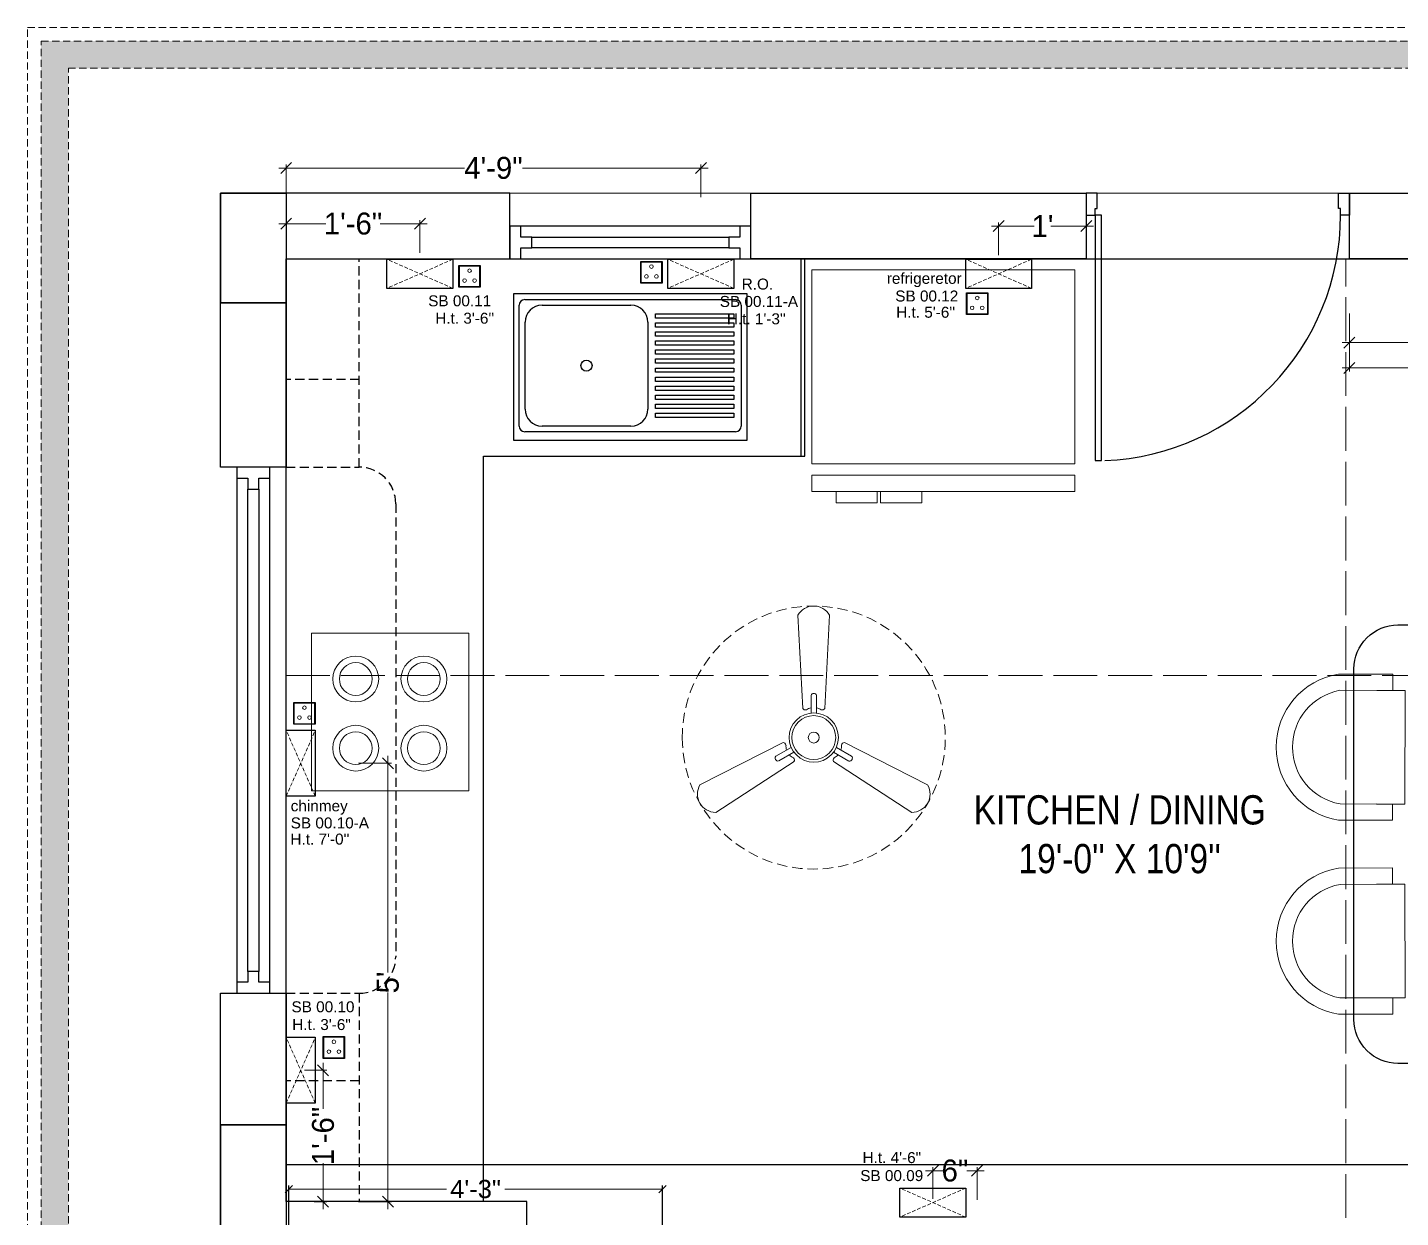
# Model space of a CAD drawing. Header units: millimetres. Extents: x 35877 to 3066687, y -650199 to -40525.
# Drawn here: x 149413.1 to 149601, y -180392.3 to -180229.5 of the extents above; entities that cross this region are included whole.
import ezdxf

# ---------------------------------------------------------------- set-up
doc = ezdxf.new("R2010")
doc.units = ezdxf.units.MM
doc.header["$MEASUREMENT"] = 0
doc.header["$PDMODE"] = 35
for name, pattern in [('ACAD_ISO02W100', [15, 12, -3]), ('DASHED', [0.75, 0.5, -0.25]), ('DASHED2', [0.375, 0.25, -0.125]), ('DASHEDX2', [1.5, 1, -0.5]), ('HIDDEN', [0.375, 0.25, -0.125])]:
    doc.linetypes.add(name, pattern=pattern)
doc.layers.get('Defpoints').update_dxf_attribs({"color": 220})
for name, color, linetype in [('AR DOOR', 40, 'Continuous'), ('AR ELE-5', 134, 'Continuous'), ('str coll', 6, 'Continuous')]:
    doc.layers.add(name, color=color, linetype=linetype)
for name, color, linetype, lineweight in [('CENTERLINE ( COLUMN ) ~ DIM', 7, 'Continuous', 9), ('COLUMN', 1, 'Continuous', 30), ('dim05', 1, 'Continuous', 13), ('Dimension', 10, 'DASHEDX2', 20), ('el', 7, 'Continuous', 20), ('ELEC-wires', 1, 'DASHED2', 13), ('Electrical', 84, 'Continuous', 30), ('FIRST FLOOR ( TEXT )', 7, 'Continuous', 9), ('FURNITURE', 32, 'Continuous', 9), ('furniture dimensions', 1, 'DASHED', 0), ('FURNITURE-1', 252, 'Continuous', 13), ('GROUND FLOOR', 7, 'Continuous', 9), ('GROUND FLOOR  ( PLINE )', 251, 'Continuous', 30), ('hatch-rcc', 251, 'Continuous', 9), ('Labelling', 1, 'Continuous', 25), ('wall', 7, 'Continuous', 30), ('XX~SLAB ( BEAM )~ ( DIM )', 7, 'Continuous', 9)]:
    doc.layers.add(name, color=color, linetype=linetype, lineweight=lineweight)
doc.layers.add('XX~SLAB ( PLINE )', color=251, linetype='Continuous', plot=False)
doc.styles.add('Arial', font='arial.ttf')
doc.styles.add('century g', font='GOTHIC.TTF')
doc.styles.add('KATHA', font='swissc.ttf')
doc.styles.get("Standard").update_dxf_attribs({"font": 'arial.ttf', "height": 6})
doc.dimstyles.new('Archana', dxfattribs={"dimtxt": 2, "dimasz": 0.75, "dimexe": 0.5, "dimexo": 0.5, "dimgap": 0, "dimtad": 0, "dimzin": 0, "dimdsep": 46, "dimlunit": 4, "dimtxsty": 'century g', "dimblk": 'OBLIQUE', "dimcen": 0, "dimdle": 1, "dimclrd": 256, "dimclre": 256, "dimclrt": 256, "dimadec": 0, "dimazin": 0, "dimtfac": 1, "dimtofl": 0, "dimtmove": 1, "dimatfit": 3, "dimfxl": 1, "dimfxlon": 1, "dimtolj": 1, "dimtzin": 0, "dimlwd": -1, "dimlwe": -1, "dimarcsym": 0})
doc.dimstyles.new('ISO-25', dxfattribs={"dimtxt": 2.5, "dimasz": 1, "dimexe": 0.5, "dimexo": 1, "dimtad": 0, "dimdec": 1, "dimlunit": 4, "dimtxsty": 'Standard', "dimblk": 'OBLIQUE', "dimcen": 2.5, "dimclrd": 1, "dimclre": 1, "dimclrt": 5, "dimadec": 0, "dimazin": 0, "dimtfac": 1, "dimtdec": 1, "dimtmove": 0, "dimatfit": 3, "dimfxl": 1, "dimlwd": -1, "dimarcsym": 0})

# ---------------------------------------------------------------- blocks, each defined once
blk = doc.blocks.new('*U116')
for points in [[(-40, 0), (0, 0), (0, 30), (10, 30), (10, 100), (-40, 100)], [(1160, 0), (1120, 0), (1120, 30), (1110, 30), (1110, 100), (1160, 100)], [(0, 0), (0, -1120), (30, -1120), (30, 0)]]:
    blk.add_lwpolyline(points, close=True)
at = {"layer": 'AR ELE-5', "linetype": 'ByBlock', "ltscale": 15}
blk.add_arc((-1.6, 0.7), 1121.6, 272.37301, 359.96526, dxfattribs=at)
blk = doc.blocks.new('sf sfs')
at = {"layer": 'FURNITURE', "color": 9, "true_color": 0xc7c8ca, "transparency": 33554687}
blk.add_line((3348685.97, -514612.12), (3348664.42, -514612.12), dxfattribs=at)
blk.add_lwpolyline([(3348664.42, -514612.12), (3348664.42, -514590.57), (3348685.97, -514590.57), (3348685.97, -514612.12)], dxfattribs=at)
for centre, radius in [((3348670.49, -514596.83), 3.14), ((3348679.82, -514596.83), 3.14), ((3348670.49, -514596.83), 2.24), ((3348679.82, -514596.83), 2.24), ((3348670.49, -514606.3), 3.14), ((3348679.82, -514606.3), 3.14), ((3348670.49, -514606.3), 2.24), ((3348679.82, -514606.3), 2.24)]:
    blk.add_circle(centre, radius, dxfattribs=at)
blk = doc.blocks.new('SED S')
at = {"layer": 'FURNITURE', "color": 9, "true_color": 0xc7c8ca, "transparency": 33554687, "elevation": -0.07, "flags": 128}
for points in [[(3340639.61, -514630.85), (3340639.61, -514629.27), (3340645.24, -514629.27), (3340645.24, -514630.85)], [(3340645.71, -514630.85), (3340645.71, -514629.27), (3340651.34, -514629.27), (3340651.34, -514630.85)]]:
    blk.add_lwpolyline(points, dxfattribs=at)
at = {"layer": 'FURNITURE', "color": 9, "true_color": 0xc7c8ca, "transparency": 33554687, "elevation": -0.07}
for points in [[(3340618.66, -514630.85), (3340618.66, -514633.06), (3340654.66, -514633.06), (3340654.66, -514630.85)], [(3340618.66, -514634.61), (3340618.66, -514661.17), (3340654.66, -514661.17), (3340654.66, -514634.61)]]:
    blk.add_lwpolyline(points, close=True, dxfattribs=at)
blk = doc.blocks.new('SD DSD')
at = {"layer": 'FURNITURE', "color": 9, "true_color": 0xc7c8ca, "transparency": 33554687}
for p, q in [((3348486.7, -514623.32), (3348486.68, -514619.42)), ((3348502.23, -514619.34), (3348502.25, -514623.25)), ((3348486.7, -514623.32), (3348502.25, -514623.25)), ((3348483.69, -514625.26), (3348479.79, -514625.25)), ((3348483.69, -514625.26), (3348483.66, -514640.81)), ((3348505.76, -514625.26), (3348509.66, -514625.25)), ((3348505.76, -514625.26), (3348505.79, -514640.81)), ((3348479.75, -514640.8), (3348483.66, -514640.81)), ((3348509.7, -514640.8), (3348505.79, -514640.81)), ((3348479.75, -514651.77), (3348483.66, -514651.76)), ((3348483.69, -514667.31), (3348483.66, -514651.76)), ((3348505.76, -514667.31), (3348505.79, -514651.76)), ((3348509.7, -514651.77), (3348505.79, -514651.76)), ((3348483.69, -514667.31), (3348479.79, -514667.32)), ((3348505.76, -514667.31), (3348509.66, -514667.32)), ((3348486.7, -514669.25), (3348486.68, -514673.16)), ((3348486.7, -514669.25), (3348502.25, -514669.32)), ((3348502.23, -514673.23), (3348502.25, -514669.32))]:
    blk.add_line(p, q, dxfattribs=at)
at = {"layer": 'FURNITURE', "color": 9, "true_color": 0xc7c8ca, "transparency": 33554687, "flags": 128}
for points in [[(3348502.23, -514621.56), (3348504.46, -514621.55), (3348504.42, -514614.17, 0.853613), (3348484.42, -514614.22), (3348484.46, -514621.65), (3348486.68, -514621.64)], [(3348502.22, -514619.34), (3348502.23, -514621.56), (3348502.2, -514614.36, 0.835758), (3348486.65, -514614.39), (3348486.67, -514619.42), (3348486.68, -514621.64)], [(3348481.97, -514640.8), (3348481.97, -514643.02), (3348474.58, -514643.01, -0.853613), (3348474.58, -514623.01), (3348482.01, -514623.02), (3348482.01, -514625.25)], [(3348507.48, -514640.8), (3348507.48, -514643.02), (3348514.87, -514643.01, 0.853613), (3348514.87, -514623.01), (3348507.44, -514623.02), (3348507.44, -514625.25)], [(3348479.75, -514640.79), (3348481.97, -514640.8), (3348474.77, -514640.78, -0.835758), (3348474.76, -514625.23), (3348479.79, -514625.24), (3348482.01, -514625.25)], [(3348509.7, -514640.79), (3348507.48, -514640.8), (3348514.68, -514640.78, 0.835758), (3348514.69, -514625.23), (3348509.66, -514625.24), (3348507.44, -514625.25)], [(3348481.97, -514651.77), (3348481.97, -514649.55), (3348474.58, -514649.57, 0.853613), (3348474.58, -514669.57), (3348482.01, -514669.55), (3348482.01, -514667.32)], [(3348507.48, -514651.77), (3348507.48, -514649.55), (3348514.87, -514649.57, -0.853613), (3348514.87, -514669.57), (3348507.44, -514669.55), (3348507.44, -514667.32)], [(3348479.75, -514651.78), (3348481.97, -514651.77), (3348474.77, -514651.79, 0.835758), (3348474.76, -514667.34), (3348479.79, -514667.33), (3348482.01, -514667.33)], [(3348509.7, -514651.78), (3348507.48, -514651.77), (3348514.68, -514651.79, -0.835758), (3348514.69, -514667.34), (3348509.66, -514667.33), (3348507.44, -514667.33)], [(3348502.23, -514671.01), (3348504.46, -514671.02), (3348504.42, -514678.4, -0.853613), (3348484.42, -514678.36), (3348484.46, -514670.92), (3348486.68, -514670.93)], [(3348502.22, -514673.23), (3348502.23, -514671.01), (3348502.2, -514678.21, -0.835758), (3348486.65, -514678.18), (3348486.67, -514673.16), (3348486.68, -514670.93)]]:
    blk.add_lwpolyline(points, format="xyb", dxfattribs=at)
at = {"layer": 'FURNITURE', "color": 9, "lineweight": 30, "true_color": 0xc7c8ca, "transparency": 33554687}
blk.add_lwpolyline([(3348506.78, -514676.29), (3348482.68, -514676.29, -0.414214), (3348476.68, -514670.29), (3348476.68, -514622.29, -0.414214), (3348482.68, -514616.29), (3348506.78, -514616.29, -0.414214), (3348512.78, -514622.29), (3348512.78, -514670.29, -0.414214)], format="xyb", close=True, dxfattribs=at)
blk = doc.blocks.new('6616')
at = {"color": 242, "linetype": 'DASHED', "true_color": 0xcd2027}
for p, q in [((386784.79, -36915.77), (386775.78, -36911.78)), ((386784.79, -36911.78), (386775.78, -36915.77))]:
    blk.add_line(p, q, dxfattribs=at)
at = {"layer": 'ELEC-wires', "color": 5, "linetype": 'ByBlock', "lineweight": 30, "ltscale": 4}
blk.add_lwpolyline([(386775.78, -36911.78), (386784.79, -36911.78), (386784.79, -36915.77), (386775.78, -36915.77)], close=True, dxfattribs=at)
blk = doc.blocks.new('_Oblique')
at = {"layer": 'wall', "color": 0, "lineweight": -2}
blk.add_line((-0.5, -0.5), (0.5, 0.5), dxfattribs=at)
blk = doc.blocks.new('*D347')
at = {"layer": 'Defpoints', "color": 0, "linetype": 'Continuous', "lineweight": 0, "transparency": 16777216}
for p in [(149505.23, -180248.7), (149448.48, -180262.1), (149505.23, -180261.15)]:
    blk.add_point(p, dxfattribs=at)
at = {"layer": 'furniture dimensions', "color": 5, "linetype": 'Continuous', "transparency": 16777216}
for p, q in [((149447.48, -180248.7), (149472.89, -180248.7)), ((149506.23, -180248.7), (149480.82, -180248.7)), ((149505.23, -180252.7), (149505.23, -180248.2))]:
    blk.add_line(p, q, dxfattribs=at)
at = {"layer": 'furniture dimensions', "color": 5, "linetype": 'ByBlock', "transparency": 16777216}
blk.add_line((149448.48, -180252.7), (149448.48, -180248.2), dxfattribs=at)
at = {"layer": 'furniture dimensions', "color": 5, "linetype": 'Continuous', "transparency": 16777216, "xscale": 1.5, "yscale": 1.5, "zscale": 1.5, "rotation": 180}
blk.add_blockref('_Oblique', (149448.48, -180248.7), dxfattribs=at)
at = {"layer": 'furniture dimensions', "color": 5, "linetype": 'Continuous', "transparency": 16777216, "xscale": 1.5, "yscale": 1.5, "zscale": 1.5}
blk.add_blockref('_Oblique', (149505.23, -180248.7), dxfattribs=at)
at = {"layer": 'furniture dimensions', "linetype": 'Continuous', "lineweight": 0, "transparency": 16777216, "insert": (149476.85, -180248.7), "char_height": 3, "attachment_point": 5, "style": 'century g'}
blk.add_mtext('\\A1;4\'-9"', dxfattribs=at)
blk = doc.blocks.new('*D348')
at = {"layer": 'Defpoints', "color": 0, "linetype": 'Continuous', "lineweight": 0, "transparency": 16777216}
for p in [(149545.98, -180256.65), (149557.98, -180261.18), (149545.98, -180263.18)]:
    blk.add_point(p, dxfattribs=at)
at = {"layer": 'furniture dimensions', "color": 5, "linetype": 'Continuous', "transparency": 16777216}
for p, q in [((149544.98, -180256.65), (149550.83, -180256.65)), ((149545.98, -180260.65), (149545.98, -180256.15)), ((149558.98, -180256.65), (149553.12, -180256.65))]:
    blk.add_line(p, q, dxfattribs=at)
at = {"layer": 'furniture dimensions', "color": 5, "linetype": 'ByBlock', "transparency": 16777216}
blk.add_line((149557.98, -180260.65), (149557.98, -180256.15), dxfattribs=at)
at = {"layer": 'furniture dimensions', "color": 5, "linetype": 'Continuous', "transparency": 16777216, "xscale": 1.5, "yscale": 1.5, "zscale": 1.5, "rotation": 180}
blk.add_blockref('_Oblique', (149545.98, -180256.65), dxfattribs=at)
at = {"layer": 'furniture dimensions', "color": 5, "linetype": 'Continuous', "transparency": 16777216, "xscale": 1.5, "yscale": 1.5, "zscale": 1.5}
blk.add_blockref('_Oblique', (149557.98, -180256.65), dxfattribs=at)
at = {"layer": 'furniture dimensions', "linetype": 'Continuous', "lineweight": 0, "transparency": 16777216, "insert": (149551.98, -180256.65), "char_height": 3, "attachment_point": 5, "style": 'century g'}
blk.add_mtext("\\A1;1'", dxfattribs=at)
blk = doc.blocks.new('*D350')
at = {"layer": 'Defpoints', "color": 0, "linetype": 'Continuous', "lineweight": 0, "transparency": 16777216}
for p in [(149450.47, -180372.18), (149451.81, -180390.18), (149453.53, -180390.18)]:
    blk.add_point(p, dxfattribs=at)
at = {"layer": 'furniture dimensions', "color": 5, "linetype": 'Continuous', "transparency": 16777216}
for p, q in [((149453.53, -180371.18), (149453.53, -180377.46)), ((149453.53, -180391.18), (149453.53, -180384.91)), ((149452.31, -180390.18), (149454.03, -180390.18))]:
    blk.add_line(p, q, dxfattribs=at)
at = {"layer": 'furniture dimensions', "color": 5, "linetype": 'ByBlock', "transparency": 16777216}
blk.add_line((149450.97, -180372.18), (149454.03, -180372.18), dxfattribs=at)
at = {"layer": 'furniture dimensions', "color": 5, "linetype": 'Continuous', "transparency": 16777216, "xscale": 1.5, "yscale": 1.5, "zscale": 1.5}
for p, rotation in [((149453.53, -180372.18), 90), ((149453.53, -180390.18), 270)]:
    blk.add_blockref('_Oblique', p, dxfattribs=dict(at, rotation=rotation))
at = {"layer": 'furniture dimensions', "linetype": 'Continuous', "lineweight": 0, "transparency": 16777216, "insert": (149453.53, -180381.18), "char_height": 3, "attachment_point": 5, "rotation": 90, "style": 'century g'}
blk.add_mtext('\\A1;1\'-6"', dxfattribs=at)
blk = doc.blocks.new('*D351')
at = {"layer": 'Defpoints', "color": 0, "linetype": 'Continuous', "lineweight": 0, "transparency": 16777216}
for p in [(149450.47, -180330.16), (149452.81, -180390.18), (149462.4, -180390.18)]:
    blk.add_point(p, dxfattribs=at)
at = {"layer": 'furniture dimensions', "color": 5, "linetype": 'Continuous', "transparency": 16777216}
for p, q in [((149462.4, -180329.16), (149462.4, -180358.82)), ((149462.4, -180391.18), (149462.4, -180361.53)), ((149458.4, -180390.18), (149462.9, -180390.18))]:
    blk.add_line(p, q, dxfattribs=at)
at = {"layer": 'furniture dimensions', "color": 5, "linetype": 'ByBlock', "transparency": 16777216}
blk.add_line((149458.4, -180330.16), (149462.9, -180330.16), dxfattribs=at)
at = {"layer": 'furniture dimensions', "color": 5, "linetype": 'Continuous', "transparency": 16777216, "xscale": 1.5, "yscale": 1.5, "zscale": 1.5}
for p, rotation in [((149462.4, -180330.16), 90), ((149462.4, -180390.18), 270)]:
    blk.add_blockref('_Oblique', p, dxfattribs=dict(at, rotation=rotation))
at = {"layer": 'furniture dimensions', "linetype": 'Continuous', "lineweight": 0, "transparency": 16777216, "insert": (149462.4, -180360.17), "char_height": 3, "attachment_point": 5, "rotation": 90, "style": 'century g'}
blk.add_mtext("\\A1;5'", dxfattribs=at)
blk = doc.blocks.new('*D343')
at = {"layer": 'Defpoints', "color": 0, "linetype": 'Continuous', "lineweight": 0, "transparency": 16777216}
for p in [(149466.78, -180256.32), (149466.78, -180263.18), (149448.48, -180266.15)]:
    blk.add_point(p, dxfattribs=at)
at = {"layer": 'furniture dimensions', "color": 5, "linetype": 'Continuous', "transparency": 16777216}
for p, q in [((149447.48, -180256.32), (149453.91, -180256.32)), ((149467.78, -180256.32), (149461.35, -180256.32)), ((149466.78, -180260.32), (149466.78, -180255.82))]:
    blk.add_line(p, q, dxfattribs=at)
at = {"layer": 'furniture dimensions', "color": 5, "linetype": 'ByBlock', "transparency": 16777216}
blk.add_line((149448.48, -180260.32), (149448.48, -180255.82), dxfattribs=at)
at = {"layer": 'furniture dimensions', "color": 5, "linetype": 'Continuous', "transparency": 16777216, "xscale": 1.5, "yscale": 1.5, "zscale": 1.5, "rotation": 180}
blk.add_blockref('_Oblique', (149448.48, -180256.32), dxfattribs=at)
at = {"layer": 'furniture dimensions', "color": 5, "linetype": 'Continuous', "transparency": 16777216, "xscale": 1.5, "yscale": 1.5, "zscale": 1.5}
blk.add_blockref('_Oblique', (149466.78, -180256.32), dxfattribs=at)
at = {"layer": 'furniture dimensions', "linetype": 'Continuous', "lineweight": 0, "transparency": 16777216, "insert": (149457.63, -180256.32), "char_height": 3, "attachment_point": 5, "style": 'century g'}
blk.add_mtext('\\A1;1\'-6"', dxfattribs=at)
blk = doc.blocks.new('*D344')
at = {"layer": 'Defpoints', "color": 0, "linetype": 'Continuous', "lineweight": 0, "transparency": 16777216}
for p in [(149543.02, -180385.93), (149536.98, -180390.3), (149543.02, -180392.29)]:
    blk.add_point(p, dxfattribs=at)
at = {"layer": 'furniture dimensions', "color": 5, "linetype": 'Continuous', "transparency": 16777216}
for p, q in [((149535.98, -180385.93), (149538.39, -180385.93)), ((149544.02, -180385.93), (149541.61, -180385.93)), ((149543.02, -180389.93), (149543.02, -180385.43))]:
    blk.add_line(p, q, dxfattribs=at)
at = {"layer": 'furniture dimensions', "color": 5, "linetype": 'ByBlock', "transparency": 16777216}
blk.add_line((149536.98, -180389.8), (149536.98, -180385.43), dxfattribs=at)
at = {"layer": 'furniture dimensions', "color": 5, "linetype": 'Continuous', "transparency": 16777216, "xscale": 1.5, "yscale": 1.5, "zscale": 1.5, "rotation": 180}
blk.add_blockref('_Oblique', (149536.98, -180385.93), dxfattribs=at)
at = {"layer": 'furniture dimensions', "color": 5, "linetype": 'Continuous', "transparency": 16777216, "xscale": 1.5, "yscale": 1.5, "zscale": 1.5}
blk.add_blockref('_Oblique', (149543.02, -180385.93), dxfattribs=at)
at = {"layer": 'furniture dimensions', "linetype": 'Continuous', "lineweight": 0, "transparency": 16777216, "insert": (149540, -180385.93), "char_height": 3, "attachment_point": 5, "style": 'century g'}
blk.add_mtext('\\A1;6"', dxfattribs=at)
blk = doc.blocks.new('*D574')
at = {"layer": 'Defpoints', "color": 0, "lineweight": 0, "transparency": 16777216}
for p in [(149448.84, -180388.45), (149448.84, -180395.75), (149499.96, -180398.45)]:
    blk.add_point(p, dxfattribs=at)
at = {"layer": 'dim05', "color": 1, "linetype": 'Continuous', "lineweight": -2, "transparency": 16777216}
for p, q in [((149448.84, -180394.75), (149448.84, -180387.95)), ((149499.96, -180397.45), (149499.96, -180387.95))]:
    blk.add_line(p, q, dxfattribs=at)
at = {"layer": 'dim05', "color": 1, "linetype": 'Continuous', "transparency": 16777216}
for p, q in [((149448.84, -180388.45), (149470.41, -180388.45)), ((149499.96, -180388.45), (149478.4, -180388.45))]:
    blk.add_line(p, q, dxfattribs=at)
at = {"layer": 'dim05', "color": 1, "transparency": 16777216, "rotation": 180}
blk.add_blockref('_Oblique', (149448.84, -180388.45), dxfattribs=at)
at = {"layer": 'dim05', "color": 1, "transparency": 16777216}
blk.add_blockref('_Oblique', (149499.96, -180388.45), dxfattribs=at)
at = {"layer": 'dim05', "color": 5, "lineweight": 25, "transparency": 16777216, "insert": (149474.4, -180388.45), "char_height": 2.5, "attachment_point": 5, "style": 'Arial'}
blk.add_mtext('4\'-3"', dxfattribs=at)
blk = doc.blocks.new('fan')
at = {"layer": 'Electrical', "lineweight": 15, "ltscale": 20}
for p, q in [((3300835.29, -509900.78), (3300836.47, -509923.43)), ((3300841.81, -509923.43), (3300842.99, -509900.78)), ((3300838.47, -509924.57), (3300838.47, -509920.25)), ((3300839.81, -509920.28), (3300839.81, -509924.57)), ((3300831.66, -509931.77), (3300811.45, -509942.07)), ((3300866.83, -509942.07), (3300846.62, -509931.77)), ((3300829.93, -509935.08), (3300833.64, -509932.93)), ((3300834.31, -509934.09), (3300830.57, -509936.25)), ((3300847.68, -509936.23), (3300843.97, -509934.09)), ((3300844.64, -509932.93), (3300848.38, -509935.09)), ((3300815.3, -509948.74), (3300834.33, -509936.39)), ((3300843.95, -509936.39), (3300862.98, -509948.74))]:
    blk.add_line(p, q, dxfattribs=at)
at = {"layer": 'Electrical', "linetype": 'DASHED', "lineweight": 15, "ltscale": 5}
blk.add_circle((3300839.14, -509930.53), 32, dxfattribs=at)
at = {"layer": 'Electrical', "lineweight": 15, "ltscale": 20}
for centre, major_axis, start_param, end_param in [((3300839.14, -509902.94), (3.12, 3.12), -0.272136, 1.842967), ((3300839.13, -509920.5), (0.501, 0.501), -0.465536, 1.983618), ((3300839.14, -509930.53), (4.24, -4.24), 3.14161, 9.424795), ((3300839.14, -509930.53), (3.77, -3.77), 1.749190548672175e-05, 6.283202799085073), ((3300837.1, -509923.08), (0.51, 0.51), 2.863014, 4.257784), ((3300839.14, -509926.42), (2.27, -2.27), 2.565057, 2.951308), ((3300839.14, -509926.42), (2.27, 2.27), 0.19032, 0.57657), ((3300841.18, -509923.08), (0.51, -0.51), 5.167028, 6.561799), ((3300831.67, -509932.49), (0.51, -0.51), 0.978238, 2.373008), ((3300835.59, -509932.58), (2.27, -2.27), 3.855511, 4.241762), ((3300839.14, -509930.53), (0.943, 0.943), 1.570814, 7.853999), ((3300842.69, -509932.58), (2.27, 2.27), 5.183051, 5.569301), ((3300846.61, -509932.49), (0.51, -0.51), 2.339416, 3.734186), ((3300830.46, -509935.55), (0.501, -0.501), 3.199655, 5.648809), ((3300835.59, -509932.58), (2.27, -2.27), 4.659452, 5.045703), ((3300833.71, -509936.02), (0.51, 0.51), -1.325776, 0.068994), ((3300844.57, -509936.02), (0.51, -0.51), 3.072633, 4.467404), ((3300842.69, -509932.58), (2.27, 2.27), 4.37911, 4.765361), ((3300847.83, -509935.54), (0.501, 0.501), 3.723254, 6.172408), ((3300815.25, -509944.32), (3.12, -3.12), 3.393055, 5.508159), ((3300863.03, -509944.32), (3.12, -3.12), 5.48745, 7.602554)]:
    blk.add_ellipse(centre, major_axis=major_axis, ratio=1, start_param=start_param, end_param=end_param, dxfattribs=at)
blk = doc.blocks.new('*D578')
at = {"layer": 'Defpoints', "color": 0, "linetype": 'Continuous', "lineweight": 0, "transparency": 16777216}
for p in [(149593.98, -180258.26, 0.13), (149641.42, -180261.31, 0.13), (149641.42, -180272.6)]:
    blk.add_point(p, dxfattribs=at)
at = {"layer": 'furniture dimensions', "color": 5, "linetype": 'ByBlock', "transparency": 16777216}
blk.add_line((149593.98, -180268.6), (149593.98, -180273.1), dxfattribs=at)
at = {"layer": 'furniture dimensions', "color": 5, "linetype": 'Continuous', "transparency": 16777216}
for p, q in [((149641.42, -180268.6), (149641.42, -180273.1)), ((149592.98, -180272.6), (149612.6, -180272.6)), ((149642.42, -180272.6), (149622.8, -180272.6))]:
    blk.add_line(p, q, dxfattribs=at)
at = {"layer": 'furniture dimensions', "color": 5, "linetype": 'Continuous', "transparency": 16777216, "xscale": 1.5, "yscale": 1.5, "zscale": 1.5, "rotation": 180}
blk.add_blockref('_Oblique', (149593.98, -180272.6), dxfattribs=at)
at = {"layer": 'furniture dimensions', "color": 5, "linetype": 'Continuous', "transparency": 16777216, "xscale": 1.5, "yscale": 1.5, "zscale": 1.5}
blk.add_blockref('_Oblique', (149641.42, -180272.6), dxfattribs=at)
at = {"layer": 'furniture dimensions', "linetype": 'Continuous', "lineweight": 0, "transparency": 16777216, "insert": (149617.7, -180272.6), "char_height": 3, "attachment_point": 5, "style": 'century g'}
blk.add_mtext('\\A1;3\'-11"', dxfattribs=at)
blk = doc.blocks.new('*D579')
at = {"layer": 'Defpoints', "color": 0, "linetype": 'Continuous', "lineweight": 0, "transparency": 16777216}
for p in [(149593.98, -180258.26, 0.35), (149664.87, -180261.15, 0.35), (149664.87, -180276.06)]:
    blk.add_point(p, dxfattribs=at)
at = {"layer": 'furniture dimensions', "color": 5, "linetype": 'ByBlock', "transparency": 16777216}
blk.add_line((149593.98, -180272.06), (149593.98, -180276.56), dxfattribs=at)
at = {"layer": 'furniture dimensions', "color": 5, "linetype": 'Continuous', "transparency": 16777216}
for p, q in [((149664.87, -180272.06), (149664.87, -180276.56)), ((149592.98, -180276.06), (149624.33, -180276.06)), ((149665.87, -180276.06), (149634.51, -180276.06))]:
    blk.add_line(p, q, dxfattribs=at)
at = {"layer": 'furniture dimensions', "color": 5, "linetype": 'Continuous', "transparency": 16777216, "xscale": 1.5, "yscale": 1.5, "zscale": 1.5, "rotation": 180}
blk.add_blockref('_Oblique', (149593.98, -180276.06), dxfattribs=at)
at = {"layer": 'furniture dimensions', "color": 5, "linetype": 'Continuous', "transparency": 16777216, "xscale": 1.5, "yscale": 1.5, "zscale": 1.5}
blk.add_blockref('_Oblique', (149664.87, -180276.06), dxfattribs=at)
at = {"layer": 'furniture dimensions', "linetype": 'Continuous', "lineweight": 0, "transparency": 16777216, "insert": (149629.42, -180276.06), "char_height": 3, "attachment_point": 5, "style": 'century g'}
blk.add_mtext('\\A1;5\'-11"', dxfattribs=at)
blk = doc.blocks.new('erfer')
at = {"layer": 'hatch-rcc', "lineweight": 30}
blk.add_lwpolyline([(1905.9, -1304.21), (1908.38, -1304.21), (1908.38, -1306.73), (1905.9, -1306.73)], close=True, dxfattribs=at)
at = {"layer": 'hatch-rcc'}
blk.add_lwpolyline([(1905.96, -1304.28), (1908.31, -1304.28), (1908.31, -1306.66), (1905.96, -1306.66)], close=True, dxfattribs=at)
for centre in [(1907.14, -1304.81), (1906.56, -1305.95), (1907.72, -1305.95)]:
    blk.add_circle(centre, 0.211, dxfattribs=at)
blk = doc.blocks.new('16')
at = {"layer": 'hatch-rcc', "color": 1, "lineweight": 30}
blk.add_lwpolyline([(392822.83, -38266.87), (392825.13, -38266.87), (392825.13, -38269.2), (392822.83, -38269.2)], close=True, dxfattribs=at)
at = {"layer": 'hatch-rcc', "color": 1}
blk.add_lwpolyline([(392822.89, -38266.93), (392825.07, -38266.93), (392825.07, -38269.14), (392822.89, -38269.14)], close=True, dxfattribs=at)
for centre in [(392823.44, -38268.48), (392823.98, -38267.42), (392824.52, -38268.48)]:
    blk.add_circle(centre, 0.195, dxfattribs=at)

msp = doc.modelspace()

# ---------------------------------------------------------------- hatches: boundary and pattern name
at = {"layer": 'Dimension', "true_color": 0xd39e00, "transparency": 33554687}
h = msp.add_hatch(color=42, dxfattribs=at)
h.paths.add_polyline_path([(149414.942, -180605.372), (149946.35, -180605.372), (149946.35, -180231.327), (149414.942, -180231.327)])
h.paths.add_polyline_path([(149418.671, -180601.642), (149942.62, -180601.642), (149942.62, -180235.056), (149418.671, -180235.056)], flags=16)

# ---------------------------------------------------------------- linework, layer by layer
at = {"layer": 'CENTERLINE ( COLUMN ) ~ DIM', "transparency": 33554687}
for p, q in [((149439.478, -180267.146), (149448.478, -180267.146)), ((149439.478, -180289.646), (149448.478, -180289.646)), ((149439.478, -180361.646), (149448.478, -180361.646))]:
    msp.add_line(p, q, dxfattribs=at)
at = {"layer": 'COLUMN', "transparency": 33554687}
for points in [[(149439.478, -180252.146), (149448.478, -180252.146), (149448.478, -180267.146), (149439.478, -180267.146)], [(149593.978, -180252.146), (149602.978, -180252.146), (149602.978, -180261.146), (149593.978, -180261.146)], [(149439.478, -180379.646), (149448.478, -180379.646), (149448.478, -180394.646), (149439.478, -180394.646)]]:
    msp.add_lwpolyline(points, close=True, dxfattribs=at)
at = {"layer": 'Dimension', "color": 42, "true_color": 0xd39e00, "transparency": 33554687, "elevation": 0.328}
for points in [[(149413.077, -180229.462), (149948.215, -180229.462), (149948.215, -180607.237), (149413.077, -180607.237)], [(149414.942, -180231.327), (149946.35, -180231.327), (149946.35, -180605.372), (149414.942, -180605.372)], [(149418.671, -180235.056), (149942.62, -180235.056), (149942.62, -180601.642), (149418.671, -180601.642)]]:
    msp.add_lwpolyline(points, close=True, dxfattribs=at)
at = {"layer": 'FURNITURE', "color": 9, "linetype": 'HIDDEN', "lineweight": 30, "ltscale": 5, "true_color": 0xc7c8ca, "transparency": 33554687}
for p, q in [((149458.478, -180289.646), (149458.478, -180261.146)), ((149448.478, -180289.646), (149458.478, -180289.646)), ((149463.478, -180294.646), (149463.478, -180356.646)), ((149448.478, -180361.646), (149458.478, -180361.646)), ((149458.478, -180361.646), (149458.478, -180390.146))]:
    msp.add_line(p, q, dxfattribs=at)
at = {"layer": 'FURNITURE', "color": 9, "lineweight": 30, "ltscale": 0.4, "true_color": 0xc7c8ca, "transparency": 33554687}
for p, q in [((149519.458, -180288.146), (149519.458, -180261.146)), ((149475.478, -180390.146), (149475.478, -180288.146)), ((149475.478, -180288.146), (149519.458, -180288.146))]:
    msp.add_line(p, q, dxfattribs=at)
at = {"layer": 'FURNITURE', "color": 9, "lineweight": 30, "true_color": 0xc7c8ca, "transparency": 33554687}
for p, q in [((149480.363, -180284.02, -0.001), (149480.363, -180267.479, -0.001)), ((149481.138, -180266.704, -0.001), (149509.985, -180266.704, -0.001)), ((149483.495, -180267.479, -0.001), (149495.662, -180267.479, -0.001)), ((149510.76, -180267.479, -0.001), (149510.76, -180284.02, -0.001)), ((149481.171, -180281.696, -0.001), (149481.171, -180269.803, -0.001)), ((149497.985, -180269.803, -0.001), (149497.985, -180281.696, -0.001)), ((149509.985, -180284.794, -0.001), (149481.138, -180284.794, -0.001)), ((149495.662, -180284.02, -0.001), (149483.495, -180284.02, -0.001))]:
    msp.add_line(p, q, dxfattribs=at)
at = {"layer": 'FURNITURE', "color": 9, "lineweight": 30, "true_color": 0xc7c8ca, "transparency": 33554687, "elevation": -0.001}
for points in [[(149479.578, -180285.93), (149511.578, -180285.93), (149511.578, -180265.93), (149479.578, -180265.93)], [(149499.008, -180268.659), (149509.737, -180268.659), (149509.737, -180269.246), (149499.008, -180269.246)], [(149499.008, -180269.895), (149509.737, -180269.895), (149509.737, -180270.482), (149499.008, -180270.482)], [(149499.008, -180271.13), (149509.737, -180271.13), (149509.737, -180271.717), (149499.008, -180271.717)], [(149499.008, -180272.366), (149509.737, -180272.366), (149509.737, -180272.953), (149499.008, -180272.953)], [(149499.008, -180273.602), (149509.737, -180273.602), (149509.737, -180274.189), (149499.008, -180274.189)], [(149499.008, -180274.838), (149509.737, -180274.838), (149509.737, -180275.425), (149499.008, -180275.425)], [(149499.008, -180276.074), (149509.737, -180276.074), (149509.737, -180276.661), (149499.008, -180276.661)], [(149499.008, -180277.31), (149509.737, -180277.31), (149509.737, -180277.897), (149499.008, -180277.897)], [(149499.008, -180278.545), (149509.737, -180278.545), (149509.737, -180279.132), (149499.008, -180279.132)], [(149499.008, -180279.781), (149509.737, -180279.781), (149509.737, -180280.368), (149499.008, -180280.368)], [(149499.008, -180281.017), (149509.737, -180281.017), (149509.737, -180281.604), (149499.008, -180281.604)], [(149499.008, -180282.253), (149509.737, -180282.253), (149509.737, -180282.84), (149499.008, -180282.84)]]:
    msp.add_lwpolyline(points, close=True, dxfattribs=at)
at = {"layer": 'FURNITURE', "color": 9, "linetype": 'HIDDEN', "lineweight": 30, "ltscale": 5, "true_color": 0xc7c8ca, "transparency": 33554687}
for points in [[(149448.478, -180289.646), (149458.478, -180289.646), (149458.478, -180277.652), (149448.478, -180277.652)], [(149448.478, -180361.646), (149458.478, -180361.646), (149458.478, -180373.64), (149448.478, -180373.64)]]:
    msp.add_lwpolyline(points, close=True, dxfattribs=at)
at = {"layer": 'FURNITURE', "color": 9, "lineweight": 30, "true_color": 0xc7c8ca, "transparency": 33554687}
msp.add_circle((149489.578, -180275.749, -0.001), 0.762, dxfattribs=at)
for centre, radius, start, end in [((149481.138, -180267.479, -0.001), 0.775, 90, 180), ((149483.495, -180269.803, -0.001), 2.324, 90, 180), ((149495.662, -180269.803, -0.001), 2.324, 0, 90), ((149509.985, -180267.479, -0.001), 0.775, 0, 90), ((149483.495, -180281.696, -0.001), 2.324, 180, 270), ((149495.662, -180281.696, -0.001), 2.324, 270, 0), ((149481.138, -180284.02, -0.001), 0.775, 180, 270), ((149509.985, -180284.02, -0.001), 0.775, 270, 0)]:
    msp.add_arc(centre, radius, start, end, dxfattribs=at)
at = {"layer": 'FURNITURE', "color": 9, "linetype": 'HIDDEN', "lineweight": 30, "ltscale": 5, "true_color": 0xc7c8ca, "transparency": 33554687}
for centre, start, end in [((149458.478, -180294.646), 0, 90), ((149458.478, -180356.646), 270, 0)]:
    msp.add_arc(centre, 5, start, end, dxfattribs=at)
at = {"layer": 'furniture dimensions', "color": 9, "linetype": 'Continuous', "lineweight": 30, "true_color": 0xc7c8ca, "transparency": 33554687}
msp.add_lwpolyline([(149448.478, -180261.146), (149680.478, -180261.146), (149680.478, -180385.146), (149448.478, -180385.146)], close=True, dxfattribs=at)
at = {"layer": 'GROUND FLOOR', "transparency": 33554687}
for p, q in [((149839.978, -180252.146), (149439.478, -180252.146)), ((149557.978, -180252.146), (149557.978, -180261.146)), ((149593.978, -180252.146), (149593.978, -180261.146)), ((149448.478, -180261.146), (149448.478, -180381.146)), ((149557.978, -180261.146), (149448.478, -180261.146)), ((149676.478, -180261.146), (149593.978, -180261.146)), ((149448.478, -180289.646), (149439.478, -180289.646)), ((149448.478, -180361.646), (149439.478, -180361.646)), ((149481.421, -180390.146), (149448.478, -180390.146)), ((149481.421, -180390.146), (149481.421, -180394.646))]:
    msp.add_line(p, q, dxfattribs=at)
at = {"layer": 'GROUND FLOOR  ( PLINE )', "transparency": 33554687}
for points in [[(149479.078, -180252.146), (149439.478, -180252.146), (149439.478, -180267.146), (149448.478, -180267.146), (149448.478, -180261.146), (149479.078, -180261.146)], [(149512.078, -180252.146), (149557.978, -180252.146), (149557.978, -180261.146), (149512.078, -180261.146)], [(149448.478, -180289.646), (149439.478, -180289.646), (149439.478, -180267.146), (149448.478, -180267.146)], [(149448.478, -180379.646), (149439.478, -180379.646), (149439.478, -180361.646), (149448.478, -180361.646)], [(149448.478, -180394.646), (149481.421, -180394.646), (149481.421, -180390.146), (149448.478, -180390.146), (149448.478, -180379.646), (149439.478, -180379.646), (149439.478, -180430.646), (149448.478, -180430.646)]]:
    msp.add_lwpolyline(points, close=True, dxfattribs=at)
at = {"layer": 'Labelling', "color": 251, "linetype": 'ACAD_ISO02W100', "lineweight": 0, "ltscale": 0.5, "true_color": 0x636466, "transparency": 33554687}
for p, q in [((149593.478, -180534.895), (149593.478, -180261.146)), ((149448.478, -180318.146), (149680.478, -180318.146)), ((149448.478, -180385.146), (149593.595, -180385.146))]:
    msp.add_line(p, q, dxfattribs=at)
at = {"layer": 'XX~SLAB ( BEAM )~ ( DIM )', "color": 9, "lineweight": 30, "true_color": 0xc7c8ca, "transparency": 33554687}
for p, q in [((149518.978, -180288.146), (149518.978, -180261.146)), ((149475.478, -180390.146), (149475.478, -180288.146)), ((149475.478, -180288.146), (149518.978, -180288.146))]:
    msp.add_line(p, q, dxfattribs=at)
at = {"layer": 'XX~SLAB ( PLINE )', "transparency": 33554687}
for points in [[(149479.078, -180261.146), (149480.578, -180261.146), (149480.578, -180259.646), (149482.078, -180259.646), (149482.078, -180258.146), (149509.078, -180258.146), (149509.078, -180259.646), (149510.578, -180259.646), (149510.578, -180261.146), (149512.078, -180261.146), (149512.078, -180256.646), (149510.578, -180256.646), (149510.578, -180258.146), (149509.078, -180258.146), (149509.078, -180259.646), (149482.078, -180259.646), (149482.078, -180258.146), (149480.578, -180258.146), (149480.578, -180256.646), (149479.078, -180256.646), (149479.078, -180261.146), (149512.078, -180261.146), (149512.078, -180256.646), (149479.078, -180256.646)], [(149446.228, -180361.646), (149446.228, -180360.146), (149444.728, -180360.146), (149444.728, -180358.646), (149443.228, -180358.646), (149443.228, -180292.646), (149444.728, -180292.646), (149444.728, -180291.146), (149446.228, -180291.146), (149446.228, -180289.646), (149441.728, -180289.646), (149441.728, -180291.146), (149443.228, -180291.146), (149443.228, -180292.646), (149444.728, -180292.646), (149444.728, -180358.646), (149443.228, -180358.646), (149443.228, -180360.146), (149441.728, -180360.146), (149441.728, -180361.646), (149446.228, -180361.646), (149446.228, -180289.646), (149441.728, -180289.646), (149441.728, -180361.646)]]:
    msp.add_lwpolyline(points, close=True, dxfattribs=at)

# ---------------------------------------------------------------- block references
at = {"color": 9, "lineweight": 30, "true_color": 0xc7c8ca, "transparency": 33554687, "rotation": 180}
msp.add_blockref('SED S', (3490175.07, -694923.813, 0.07), dxfattribs=at)
at = {"color": 9, "lineweight": 30, "true_color": 0xc7c8ca, "transparency": 33554687}
msp.add_blockref('sf sfs', (-3199212.491, 334278.198), dxfattribs=at)
at = {"layer": 'AR DOOR', "linetype": 'ByBlock', "lineweight": -2, "transparency": 33554687, "extrusion": (0, 0, -1), "xscale": -0.02999999999997555, "yscale": 0.02999999999997555, "zscale": -0.02999999999997555}
msp.add_blockref('*U116', (-149559.178, -180255.146), dxfattribs=at)
at = {"layer": 'dim05', "color": 1, "lineweight": 35, "transparency": 33554687, "xscale": -0.5625052429282242, "yscale": 0.5625052429282242, "zscale": 0.5625052429282242}
msp.add_blockref('fan', (2006260.003, 106511.95), dxfattribs=at)
at = {"layer": 'el', "color": 1, "transparency": 33554687}
for p in [(-237313.509, -143349.401), (-237275.06, -143349.401), (-237234.31, -143349.401), (-237243.31, -143476.52)]:
    msp.add_blockref('6616', p, dxfattribs=at)
at = {"layer": 'el', "color": 18, "true_color": 0x000000, "transparency": 33554687, "xscale": 1.274012090250485, "yscale": 1.274012090250485, "zscale": 1.274012090250485}
for p in [(-350919.453, -131513.329), (-351011.517, -131569.406)]:
    msp.add_blockref('16', p, dxfattribs=at)
at = {"layer": 'el', "color": 1, "transparency": 33554687, "rotation": 270}
for p in [(186364.248, 206450.124), (186364.248, 206408.103)]:
    msp.add_blockref('6616', p, dxfattribs=at)
at = {"layer": 'FURNITURE-1', "transparency": 33554687, "xscale": 1.18092012721511, "yscale": 1.18092012721511, "zscale": 1.18092012721511}
for p in [(147221.396, -178721.875), (147246.288, -178721.314), (147202.829, -178827.413)]:
    msp.add_blockref('erfer', p, dxfattribs=at)
at = {"layer": 'str coll', "color": 9, "lineweight": 30, "true_color": 0xc7c8ca, "transparency": 33554687}
msp.add_blockref('SD DSD', (-3198882.075, 334305.047, 0.005), dxfattribs=at)

# ---------------------------------------------------------------- texts
at = {"layer": 'Electrical', "color": 5, "transparency": 33554687}
for s, p in [('R.O.', (149510.817, -180265.332, -0.018)), ('refrigeretor  ', (149530.674, -180264.55)), ('SB 00.11 ', (149467.916, -180267.628, -0.017)), ('SB 00.12', (149531.834, -180266.967)), ('SB 00.11-A ', (149507.816, -180267.712, -0.018)), ('chinmey', (149449.101, -180336.744)), ('SB 00.10-A', (149449.101, -180339.083)), ('SB 00.10', (149449.207, -180364.248)), ('SB 00.09', (149527.041, -180387.351))]:
    msp.add_text(s, height=1.5, dxfattribs=at).set_placement(p)
at = {"layer": 'Electrical', "color": 240, "true_color": 0xed1f24, "transparency": 33554687}
for s, p in [("H.t. 5'-6''", (149531.961, -180269.189)), ("H.t. 3'-6''", (149468.883, -180270.006, -0.017)), ("H.t. 1'-3''", (149508.783, -180270.09, -0.018)), ("H.t. 7'-0''", (149449.066, -180341.299)), ('H.t. 3\'-6"', (149449.308, -180366.68)), ('H.t. 4\'-6"', (149527.353, -180384.888))]:
    msp.add_text(s, height=1.5, dxfattribs=at).set_placement(p)
at = {"layer": 'FIRST FLOOR ( TEXT )', "transparency": 33554687, "insert": (149562.551, -180339.908, -0.005), "char_height": 4, "attachment_point": 5, "style": 'KATHA'}
msp.add_mtext("KITCHEN / DINING\\P19'-0'' X 10'9''", dxfattribs=at)

# ---------------------------------------------------------------- dimensions: what is measured, and where the dimension line sits
at = {"layer": 'dim05', "color": 27, "lineweight": 25, "true_color": 0x7d5120, "transparency": 33554687}
dim = msp.add_linear_dim(base=(149448.845, -180388.451), p1=(149499.962, -180398.454), p2=(149448.845, -180395.747), dimstyle='ISO-25', override={"dimtxsty": 'Arial'}, dxfattribs=at)
dim.commit()
dim.dimension.update_dxf_attribs({"geometry": '*D574', "text_midpoint": (149474.404, -180388.451)})
at = {"layer": 'furniture dimensions', "color": 5, "linetype": 'Continuous', "lineweight": 0, "transparency": 33554687}
for base, p1, p2, picture, middle in [((149505.228, -180248.7), (149448.478, -180262.104), (149505.228, -180261.146), '*D347', (149476.853, -180248.7)), ((149466.778, -180256.323), (149448.478, -180266.145), (149466.778, -180263.178), '*D343', (149457.628, -180256.323)), ((149545.978, -180256.646), (149557.978, -180261.184), (149545.978, -180263.178), '*D348', (149551.978, -180256.646)), ((149641.417, -180272.596, -0.129), (149593.978, -180258.262), (149641.417, -180261.313), '*D578', (149617.697, -180272.596, -0.129)), ((149664.87, -180276.058, -0.347), (149593.978, -180258.262), (149664.87, -180261.146), '*D579', (149629.424, -180276.058, -0.347)), ((149543.021, -180385.929), (149536.977, -180390.297), (149543.021, -180392.291), '*D344', (149539.999, -180385.929))]:
    dim = msp.add_linear_dim(base=base, p1=p1, p2=p2, dimstyle='Archana', override={"dimtxt": 3, "dimasz": 1.5, "dimdec": 0, "dimclrd": 5, "dimclre": 5, "dimfxl": 4}, dxfattribs=at)
    dim.commit()
    dim.dimension.update_dxf_attribs({"geometry": picture, "text_midpoint": middle})
for base, p1, p2, picture, middle in [((149462.403, -180390.184), (149450.471, -180330.163), (149452.806, -180390.184), '*D351', (149462.403, -180360.174)), ((149453.533, -180390.184), (149450.471, -180372.184), (149451.806, -180390.184), '*D350', (149453.533, -180381.184))]:
    dim = msp.add_linear_dim(base=base, p1=p1, p2=p2, angle=90, dimstyle='Archana', override={"dimtxt": 3, "dimasz": 1.5, "dimdec": 0, "dimclrd": 5, "dimclre": 5, "dimfxl": 4}, dxfattribs=at)
    dim.commit()
    dim.dimension.update_dxf_attribs({"geometry": picture, "text_midpoint": middle})

doc.saveas('drawing.dxf')
